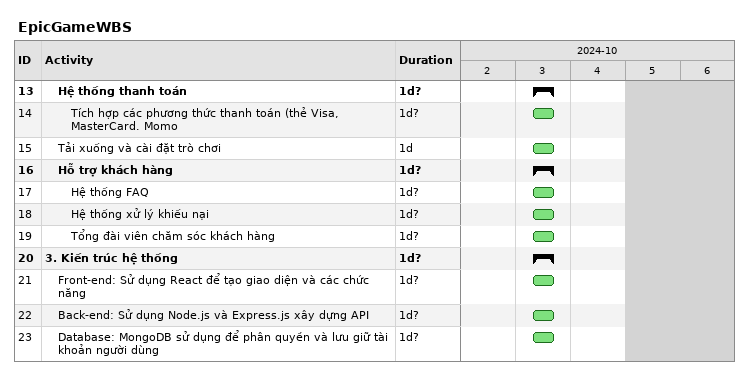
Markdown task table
EpicGameWBS

| ID | Level | Task | Duration | Start | Finish |
|---|---|---|---|---|---|
| 13 | 2 | **Hệ thống thanh toán** | 1d? | 2024-10-03 | 2024-10-03 |
| 14 | 3 | Tích hợp các phương thức thanh toán (thẻ Visa, MasterCard. Momo | 1d? | 2024-10-03 | 2024-10-03 |
| 15 | 2 | Tải xuống và cài đặt trò chơi | 1d | 2024-10-03 | 2024-10-03 |
| 16 | 2 | **Hỗ trợ khách hàng** | 1d? | 2024-10-03 | 2024-10-03 |
| 17 | 3 | Hệ thống FAQ | 1d? | 2024-10-03 | 2024-10-03 |
| 18 | 3 | Hệ thống xử lý khiếu nại | 1d? | 2024-10-03 | 2024-10-03 |
| 19 | 3 | Tổng đài viên chăm sóc khách hàng | 1d? | 2024-10-03 | 2024-10-03 |
| 20 | 1 | **3. Kiến trúc hệ thống** | 1d? | 2024-10-03 | 2024-10-03 |
| 21 | 2 | Front-end: Sử dụng React để tạo giao diện và các chức năng | 1d? | 2024-10-03 | 2024-10-03 |
| 22 | 2 | Back-end: Sử dụng Node.js và Express.js xây dựng API | 1d? | 2024-10-03 | 2024-10-03 |
| 23 | 2 | Database: MongoDB sử dụng để phân quyền và lưu giữ tài khoản người dùng | 1d? | 2024-10-03 | 2024-10-03 |
